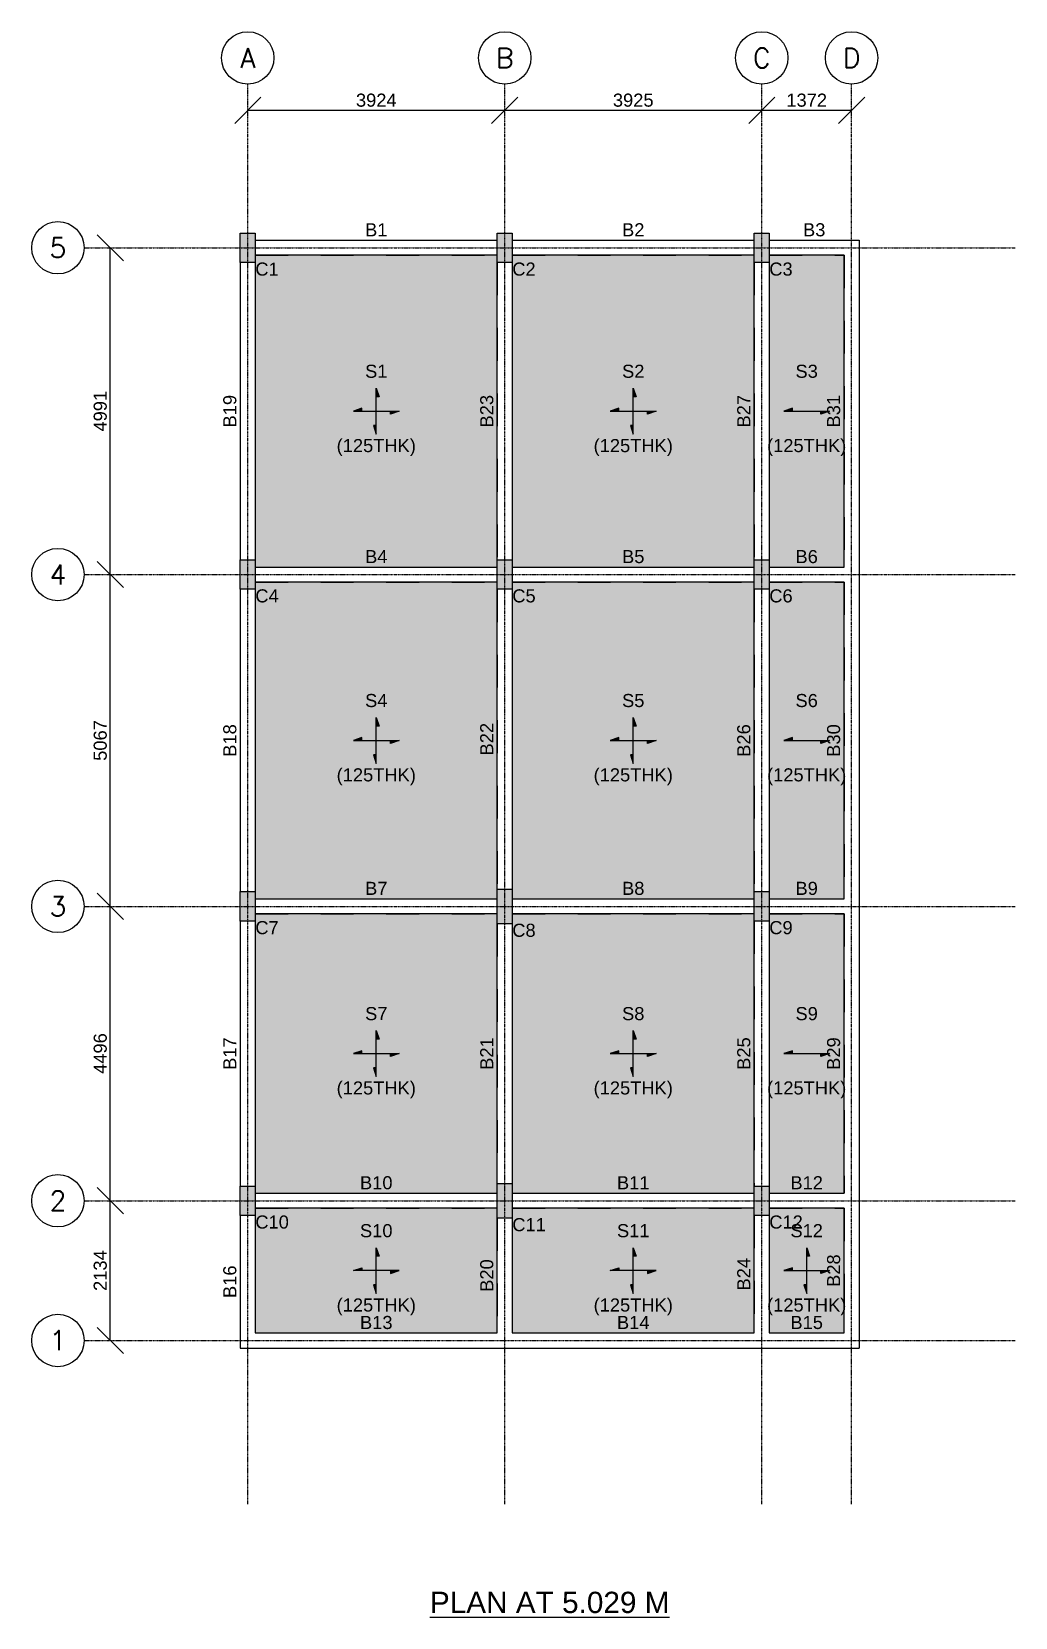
# Model space of a CAD drawing. Header units: inches. Extents: x -816171 to 9366335, y -450961 to 689132.
# Drawn here: x 8751271 to 8766292, y 253553 to 277769 of the extents above; entities that cross this region are included whole.
import ezdxf
from ezdxf.enums import TextEntityAlignment as Align

# ---------------------------------------------------------------- set-up
doc = ezdxf.new("R2010")
doc.units = ezdxf.units.IN
doc.header["$MEASUREMENT"] = 0
doc.linetypes.add('SCCenter', pattern=[1.2, 0.5, -0.3, 0.1, -0.3])
doc.linetypes.add('SCHidden', pattern=[1000, 500, -500])
for name, color, linetype in [('Beam', 3, 'Continuous'), ('Beam Nos', 7, 'Continuous'), ('Column', 2, 'Continuous'), ('Column Nos', 7, 'Continuous'), ('Grid Line', 8, 'Continuous'), ('Label', 4, 'Continuous'), ('Slab', 251, 'Continuous'), ('Slab Nos', 7, 'Continuous')]:
    doc.layers.add(name, color=color, linetype=linetype)
doc.styles.add('SC-BBS1', font='SansSerif')
doc.styles.add('SC-BBS2', font='SansSerif')
doc.styles.get("Standard").update_dxf_attribs({"font": 'txt.shx'})
doc.dimstyles.new('SCGridlineDim', dxfattribs={"dimtxt": 200, "dimasz": 0.18, "dimexe": 75, "dimexo": 75, "dimgap": 50, "dimtad": 1, "dimtoh": 1, "dimdec": 0, "dimzin": 0, "dimdsep": 46, "dimtxsty": 'SC-BBS2', "dimtsz": 200, "dimcen": 0.09, "dimclrd": 8, "dimclre": 8, "dimclrt": 31, "dimadec": 0, "dimazin": 0, "dimtfac": 1, "dimtdec": 0, "dimtix": 1, "dimtofl": 0, "dimtmove": 0, "dimatfit": 3, "dimfxl": 1, "dimtolj": 1, "dimtzin": 0, "dimarcsym": 0})

# ---------------------------------------------------------------- blocks, each defined once
blk = doc.blocks.new('*D3165')
at = {"layer": 'DEFPOINTS', "color": 0, "transparency": 16777216}
for p in [(8752471, 259915), (8752471, 259915), (8752471, 257781)]:
    blk.add_point(p, dxfattribs=at)
at = {"layer": 'Grid Line', "color": 8, "lineweight": -2, "transparency": 16777216}
for p, q in [((8752671, 259715), (8752271, 260115)), ((8752471, 257781), (8752471, 259915)), ((8752671, 257581), (8752271, 257981))]:
    blk.add_line(p, q, dxfattribs=at)
at = {"layer": 'Grid Line', "color": 31, "transparency": 16777216, "insert": (8752318, 258848), "char_height": 200, "attachment_point": 5, "rotation": 90, "style": 'SC-BBS2'}
blk.add_mtext('\\A1;2134', dxfattribs=at)
blk = doc.blocks.new('*D3166')
at = {"layer": 'DEFPOINTS', "color": 0, "transparency": 16777216}
for p in [(8752471, 264411), (8752471, 264411), (8752471, 259915)]:
    blk.add_point(p, dxfattribs=at)
at = {"layer": 'Grid Line', "color": 8, "lineweight": -2, "transparency": 16777216}
for p, q in [((8752671, 264211), (8752271, 264611)), ((8752471, 259915), (8752471, 264411)), ((8752671, 259715), (8752271, 260115))]:
    blk.add_line(p, q, dxfattribs=at)
at = {"layer": 'Grid Line', "color": 31, "transparency": 16777216, "insert": (8752318, 262163), "char_height": 200, "attachment_point": 5, "rotation": 90, "style": 'SC-BBS2'}
blk.add_mtext('\\A1;4496', dxfattribs=at)
blk = doc.blocks.new('*D3167')
at = {"layer": 'DEFPOINTS', "color": 0, "transparency": 16777216}
for p in [(8752471, 269478), (8752471, 269478), (8752471, 264411)]:
    blk.add_point(p, dxfattribs=at)
at = {"layer": 'Grid Line', "color": 8, "lineweight": -2, "transparency": 16777216}
for p, q in [((8752671, 269278), (8752271, 269678)), ((8752471, 264411), (8752471, 269478)), ((8752671, 264211), (8752271, 264611))]:
    blk.add_line(p, q, dxfattribs=at)
at = {"layer": 'Grid Line', "color": 31, "transparency": 16777216, "insert": (8752318, 266944), "char_height": 200, "attachment_point": 5, "rotation": 90, "style": 'SC-BBS2'}
blk.add_mtext('\\A1;5067', dxfattribs=at)
blk = doc.blocks.new('*D3168')
at = {"layer": 'DEFPOINTS', "color": 0, "transparency": 16777216}
for p in [(8752471, 274469), (8752471, 274469), (8752471, 269478)]:
    blk.add_point(p, dxfattribs=at)
at = {"layer": 'Grid Line', "color": 8, "lineweight": -2, "transparency": 16777216}
for p, q in [((8752671, 274269), (8752271, 274669)), ((8752471, 269478), (8752471, 274469)), ((8752671, 269278), (8752271, 269678))]:
    blk.add_line(p, q, dxfattribs=at)
at = {"layer": 'Grid Line', "color": 31, "transparency": 16777216, "insert": (8752318, 271973), "char_height": 200, "attachment_point": 5, "rotation": 90, "style": 'SC-BBS2'}
blk.add_mtext('\\A1;4991', dxfattribs=at)
blk = doc.blocks.new('*D3169')
at = {"layer": 'DEFPOINTS', "color": 0, "transparency": 16777216}
for p in [(8754571, 276569), (8758495, 276569), (8758495, 276569)]:
    blk.add_point(p, dxfattribs=at)
at = {"layer": 'Grid Line', "color": 8, "lineweight": -2, "transparency": 16777216}
for p, q in [((8754371, 276369), (8754771, 276769)), ((8754571, 276569), (8758495, 276569)), ((8758295, 276369), (8758695, 276769))]:
    blk.add_line(p, q, dxfattribs=at)
at = {"layer": 'Grid Line', "color": 31, "transparency": 16777216, "insert": (8756533, 276722), "char_height": 200, "attachment_point": 5, "style": 'SC-BBS2'}
blk.add_mtext('\\A1;3924', dxfattribs=at)
blk = doc.blocks.new('*D3170')
at = {"layer": 'DEFPOINTS', "color": 0, "transparency": 16777216}
for p in [(8758495, 276569), (8762420, 276569), (8762420, 276569)]:
    blk.add_point(p, dxfattribs=at)
at = {"layer": 'Grid Line', "color": 8, "lineweight": -2, "transparency": 16777216}
for p, q in [((8758295, 276369), (8758695, 276769)), ((8758495, 276569), (8762420, 276569)), ((8762220, 276369), (8762620, 276769))]:
    blk.add_line(p, q, dxfattribs=at)
at = {"layer": 'Grid Line', "color": 31, "transparency": 16777216, "insert": (8760457, 276722), "char_height": 200, "attachment_point": 5, "style": 'SC-BBS2'}
blk.add_mtext('\\A1;3925', dxfattribs=at)
blk = doc.blocks.new('*D3171')
at = {"layer": 'DEFPOINTS', "color": 0, "transparency": 16777216}
for p in [(8762420, 276569), (8763792, 276569), (8763792, 276569)]:
    blk.add_point(p, dxfattribs=at)
at = {"layer": 'Grid Line', "color": 8, "lineweight": -2, "transparency": 16777216}
for p, q in [((8762220, 276369), (8762620, 276769)), ((8762420, 276569), (8763792, 276569)), ((8763592, 276369), (8763992, 276769))]:
    blk.add_line(p, q, dxfattribs=at)
at = {"layer": 'Grid Line', "color": 31, "transparency": 16777216, "insert": (8763106, 276722), "char_height": 200, "attachment_point": 5, "style": 'SC-BBS2'}
blk.add_mtext('\\A1;1372', dxfattribs=at)

msp = doc.modelspace()

# ---------------------------------------------------------------- hatches: boundary and pattern name
at = {"layer": 'Column'}
for points in [[(8754685.68986, 274243.65764), (8754455.68986, 274243.65764), (8754455.68986, 274693.65764), (8754685.68986, 274693.65764)], [(8758609.68986, 274243.65764), (8758379.68986, 274243.65764), (8758379.68986, 274693.65764), (8758609.68986, 274693.65764)], [(8762534.68986, 274243.65764), (8762304.68986, 274243.65764), (8762304.68986, 274693.65764), (8762534.68986, 274693.65764)], [(8754685.68986, 269252.65764), (8754455.68986, 269252.65764), (8754455.68986, 269702.65764), (8754685.68986, 269702.65764)], [(8758609.68986, 269252.65764), (8758379.68986, 269252.65764), (8758379.68986, 269702.65764), (8758609.68986, 269702.65764)], [(8762534.68986, 269252.65764), (8762304.68986, 269252.65764), (8762304.68986, 269702.65764), (8762534.68986, 269702.65764)], [(8758609.68986, 264145.65764), (8758379.68986, 264145.65764), (8758379.68986, 264675.65764), (8758609.68986, 264675.65764)], [(8754685.68986, 264185.65764), (8754455.68986, 264185.65764), (8754455.68986, 264635.65764), (8754685.68986, 264635.65764)], [(8762534.68986, 264185.65764), (8762304.68986, 264185.65764), (8762304.68986, 264635.65764), (8762534.68986, 264635.65764)], [(8754685.68986, 259689.65764), (8754455.68986, 259689.65764), (8754455.68986, 260139.65764), (8754685.68986, 260139.65764)], [(8758609.68986, 259649.65764), (8758379.68986, 259649.65764), (8758379.68986, 260179.65764), (8758609.68986, 260179.65764)], [(8762534.68986, 259689.65764), (8762304.68986, 259689.65764), (8762304.68986, 260139.65764), (8762534.68986, 260139.65764)]]:
    msp.add_hatch(color=256, dxfattribs=at).paths.add_polyline_path(points, flags=0)
at = {"layer": 'Slab'}
for points in [[(8758379.68986, 269592.65764), (8758379.68986, 269702.65764), (8758379.68986, 274243.65764), (8758379.68986, 274353.65764), (8754685.68986, 274353.65764), (8754685.68986, 274243.65764), (8754685.68986, 269702.65764), (8754685.68986, 269592.65764)], [(8762304.68986, 269592.65764), (8762304.68986, 269702.65764), (8762304.68986, 274243.65764), (8762304.68986, 274353.65764), (8758609.68986, 274353.65764), (8758609.68986, 274243.65764), (8758609.68986, 269702.65764), (8758609.68986, 269592.65764)], [(8763676.68986, 269592.65764), (8763676.68986, 274353.65764), (8762534.68986, 274353.65764), (8762534.68986, 274243.65764), (8762534.68986, 269702.65764), (8762534.68986, 269592.65764)], [(8758379.68986, 264525.65764), (8758379.68986, 264675.65764), (8758379.68986, 269252.65764), (8758379.68986, 269362.65764), (8754685.68986, 269362.65764), (8754685.68986, 269252.65764), (8754685.68986, 264635.65764), (8754685.68986, 264525.65764)], [(8762304.68986, 264525.65764), (8762304.68986, 264635.65764), (8762304.68986, 269252.65764), (8762304.68986, 269362.65764), (8758609.68986, 269362.65764), (8758609.68986, 269252.65764), (8758609.68986, 264675.65764), (8758609.68986, 264525.65764)], [(8763676.68986, 264525.65764), (8763676.68986, 269362.65764), (8762534.68986, 269362.65764), (8762534.68986, 269252.65764), (8762534.68986, 264635.65764), (8762534.68986, 264525.65764)], [(8758379.68986, 260029.65764), (8758379.68986, 260179.65764), (8758379.68986, 264145.65764), (8758379.68986, 264295.65764), (8754685.68986, 264295.65764), (8754685.68986, 264185.65764), (8754685.68986, 260139.65764), (8754685.68986, 260029.65764)], [(8762304.68986, 260029.65764), (8762304.68986, 260139.65764), (8762304.68986, 264185.65764), (8762304.68986, 264295.65764), (8758609.68986, 264295.65764), (8758609.68986, 264145.65764), (8758609.68986, 260179.65764), (8758609.68986, 260029.65764)], [(8763676.68986, 260029.65764), (8763676.68986, 264295.65764), (8762534.68986, 264295.65764), (8762534.68986, 264185.65764), (8762534.68986, 260139.65764), (8762534.68986, 260029.65764)], [(8758379.68986, 257895.65764), (8758379.68986, 259649.65764), (8758379.68986, 259799.65764), (8754685.68986, 259799.65764), (8754685.68986, 259689.65764), (8754685.68986, 257895.65764)], [(8762304.68986, 257895.65764), (8762304.68986, 259689.65764), (8762304.68986, 259799.65764), (8758609.68986, 259799.65764), (8758609.68986, 259649.65764), (8758609.68986, 257895.65764)], [(8763676.68986, 257895.65764), (8763676.68986, 259799.65764), (8762534.68986, 259799.65764), (8762534.68986, 259689.65764), (8762534.68986, 257895.65764)]]:
    msp.add_hatch(color=256, dxfattribs=at).paths.add_polyline_path(points, flags=0)
at = {"layer": 'Slab Nos'}
for points in [[(8756532.68986, 272323.15764), (8756576.43986, 272191.90764), (8756532.68986, 272191.90764)], [(8760457.18986, 272323.15764), (8760500.93986, 272191.90764), (8760457.18986, 272191.90764)], [(8756313.93986, 271973.15764), (8756313.93986, 272016.90764), (8756182.68986, 271973.15764)], [(8756882.68986, 271973.15764), (8756751.43986, 271929.40764), (8756751.43986, 271973.15764)], [(8760238.43986, 271973.15764), (8760238.43986, 272016.90764), (8760107.18986, 271973.15764)], [(8760807.18986, 271973.15764), (8760675.93986, 271929.40764), (8760675.93986, 271973.15764)], [(8762886.93986, 271973.15764), (8762886.93986, 272016.90764), (8762755.68986, 271973.15764)], [(8763455.68986, 271973.15764), (8763324.43986, 271929.40764), (8763324.43986, 271973.15764)], [(8756532.68986, 271754.40764), (8756488.93986, 271754.40764), (8756532.68986, 271623.15764)], [(8760457.18986, 271754.40764), (8760413.43986, 271754.40764), (8760457.18986, 271623.15764)], [(8756532.68986, 267294.15764), (8756576.43986, 267162.90764), (8756532.68986, 267162.90764)], [(8760457.18986, 267294.15764), (8760500.93986, 267162.90764), (8760457.18986, 267162.90764)], [(8756313.93986, 266944.15764), (8756313.93986, 266987.90764), (8756182.68986, 266944.15764)], [(8756882.68986, 266944.15764), (8756751.43986, 266900.40764), (8756751.43986, 266944.15764)], [(8760238.43986, 266944.15764), (8760238.43986, 266987.90764), (8760107.18986, 266944.15764)], [(8760807.18986, 266944.15764), (8760675.93986, 266900.40764), (8760675.93986, 266944.15764)], [(8762886.93986, 266944.15764), (8762886.93986, 266987.90764), (8762755.68986, 266944.15764)], [(8763455.68986, 266944.15764), (8763324.43986, 266900.40764), (8763324.43986, 266944.15764)], [(8756532.68986, 266725.40764), (8756488.93986, 266725.40764), (8756532.68986, 266594.15764)], [(8760457.18986, 266725.40764), (8760413.43986, 266725.40764), (8760457.18986, 266594.15764)], [(8756532.68986, 262512.65764), (8756576.43986, 262381.40764), (8756532.68986, 262381.40764)], [(8760457.18986, 262512.65764), (8760500.93986, 262381.40764), (8760457.18986, 262381.40764)], [(8756313.93986, 262162.65764), (8756313.93986, 262206.40764), (8756182.68986, 262162.65764)], [(8756882.68986, 262162.65764), (8756751.43986, 262118.90764), (8756751.43986, 262162.65764)], [(8760238.43986, 262162.65764), (8760238.43986, 262206.40764), (8760107.18986, 262162.65764)], [(8760807.18986, 262162.65764), (8760675.93986, 262118.90764), (8760675.93986, 262162.65764)], [(8762886.93986, 262162.65764), (8762886.93986, 262206.40764), (8762755.68986, 262162.65764)], [(8763455.68986, 262162.65764), (8763324.43986, 262118.90764), (8763324.43986, 262162.65764)], [(8756532.68986, 261943.90764), (8756488.93986, 261943.90764), (8756532.68986, 261812.65764)], [(8760457.18986, 261943.90764), (8760413.43986, 261943.90764), (8760457.18986, 261812.65764)], [(8756532.70054, 259197.65764), (8756576.44654, 259066.40631), (8756532.69654, 259066.40764)], [(8760457.20054, 259197.65764), (8760500.94654, 259066.40631), (8760457.19654, 259066.40764)], [(8763105.68986, 259197.65764), (8763149.43986, 259066.40764), (8763105.68986, 259066.40764)], [(8756182.68986, 258847.66833), (8756313.9412, 258891.41432), (8756313.93986, 258847.66432)], [(8760107.18986, 258847.66833), (8760238.4412, 258891.41432), (8760238.43986, 258847.66432)], [(8762886.93986, 258847.65764), (8762886.93986, 258891.40764), (8762755.68986, 258847.65764)], [(8756532.68318, 258628.90764), (8756488.93319, 258628.90898), (8756532.67918, 258497.65764)], [(8756751.43986, 258847.65097), (8756751.43853, 258803.90097), (8756882.68986, 258847.64696)], [(8760457.18318, 258628.90764), (8760413.43319, 258628.90898), (8760457.17918, 258497.65764)], [(8760675.93986, 258847.65097), (8760675.93853, 258803.90097), (8760807.18986, 258847.64696)], [(8763105.68986, 258628.90764), (8763061.93986, 258628.90764), (8763105.68986, 258497.65764)], [(8763455.68986, 258847.65764), (8763324.43986, 258803.90764), (8763324.43986, 258847.65764)]]:
    msp.add_hatch(color=256, dxfattribs=at).paths.add_polyline_path(points, flags=0)

# ---------------------------------------------------------------- linework, layer by layer
at = {"layer": 'Beam'}
for p, q in [((8754685.68986, 274583.65764), (8758379.68986, 274583.65764)), ((8758609.68986, 274583.65764), (8762304.68986, 274583.65764)), ((8762534.68986, 274583.65764), (8763906.68986, 274583.65764)), ((8763906.68986, 274583.65764), (8763906.68986, 269362.65764)), ((8754455.68986, 274243.65764), (8754455.68986, 269702.65764)), ((8763906.68986, 269477.65764), (8763906.68986, 264295.65764)), ((8754455.68986, 269252.65764), (8754455.68986, 264635.65764)), ((8763906.68986, 264410.65764), (8763906.68986, 259799.65764)), ((8754455.68986, 264185.65764), (8754455.68986, 260139.65764)), ((8763906.68986, 259914.65764), (8763906.68986, 257665.65764)), ((8754455.68986, 259689.65764), (8754455.68986, 257665.65764)), ((8754455.68986, 257665.65764), (8758609.68986, 257665.65764)), ((8758552.18986, 257665.65764), (8762534.68986, 257665.65764)), ((8762477.18986, 257665.65764), (8763906.68986, 257665.65764))]:
    msp.add_line(p, q, dxfattribs=at)
at = {"layer": 'Beam', "linetype": 'SCHidden'}
for p, q in [((8754685.68986, 274353.65764), (8758379.68986, 274353.65764)), ((8754685.68986, 274243.65764), (8754685.68986, 269702.65764)), ((8758379.68986, 274243.65764), (8758379.68986, 269702.65764)), ((8758609.68986, 274353.65764), (8762304.68986, 274353.65764)), ((8758609.68986, 274243.65764), (8758609.68986, 269702.65764)), ((8762304.68986, 274243.65764), (8762304.68986, 269702.65764)), ((8762534.68986, 274353.65764), (8763676.68986, 274353.65764)), ((8762534.68986, 274243.65764), (8762534.68986, 269702.65764)), ((8763676.68986, 274353.65764), (8763676.68986, 269592.65764)), ((8754685.68986, 269592.65764), (8758379.68986, 269592.65764)), ((8758609.68986, 269592.65764), (8762304.68986, 269592.65764)), ((8762534.68986, 269592.65764), (8763676.68986, 269592.65764)), ((8754685.68986, 269362.65764), (8758379.68986, 269362.65764)), ((8758609.68986, 269362.65764), (8762304.68986, 269362.65764)), ((8762534.68986, 269362.65764), (8763676.68986, 269362.65764)), ((8763676.68986, 269362.65764), (8763676.68986, 264525.65764)), ((8754685.68986, 269252.65764), (8754685.68986, 264635.65764)), ((8758379.68986, 269252.65764), (8758379.68986, 264675.65764)), ((8758609.68986, 269252.65764), (8758609.68986, 264675.65764)), ((8762304.68986, 269252.65764), (8762304.68986, 264635.65764)), ((8762534.68986, 269252.65764), (8762534.68986, 264635.65764)), ((8754685.68986, 264525.65764), (8758379.68986, 264525.65764)), ((8758609.68986, 264525.65764), (8762304.68986, 264525.65764)), ((8762534.68986, 264525.65764), (8763676.68986, 264525.65764)), ((8754685.68986, 264295.65764), (8758379.68986, 264295.65764)), ((8758609.68986, 264295.65764), (8762304.68986, 264295.65764)), ((8762534.68986, 264295.65764), (8763676.68986, 264295.65764)), ((8763676.68986, 264295.65764), (8763676.68986, 260029.65764)), ((8754685.68986, 264185.65764), (8754685.68986, 260139.65764)), ((8758379.68986, 264145.65764), (8758379.68986, 260179.65764)), ((8758609.68986, 264145.65764), (8758609.68986, 260179.65764)), ((8762304.68986, 264185.65764), (8762304.68986, 260139.65764)), ((8762534.68986, 264185.65764), (8762534.68986, 260139.65764)), ((8754685.68986, 260029.65764), (8758379.68986, 260029.65764)), ((8758609.68986, 260029.65764), (8762304.68986, 260029.65764)), ((8762534.68986, 260029.65764), (8763676.68986, 260029.65764)), ((8754685.68986, 259799.65764), (8758379.68986, 259799.65764)), ((8754685.68986, 259689.65764), (8754685.68986, 257895.65764)), ((8758379.68986, 259649.65764), (8758379.68986, 257895.65764)), ((8758609.68986, 259799.65764), (8762304.68986, 259799.65764)), ((8758609.68986, 259649.65764), (8758609.68986, 257895.65764)), ((8762304.68986, 259689.65764), (8762304.68986, 257895.65764)), ((8762534.68986, 259799.65764), (8763676.68986, 259799.65764)), ((8762534.68986, 259689.65764), (8762534.68986, 257895.65764)), ((8763676.68986, 259799.65764), (8763676.68986, 257895.65764)), ((8754685.68986, 257895.65764), (8758379.68986, 257895.65764)), ((8758609.68986, 257895.65764), (8762304.68986, 257895.65764)), ((8762534.68986, 257895.65764), (8763676.68986, 257895.65764))]:
    msp.add_line(p, q, dxfattribs=at)
at = {"layer": 'Column'}
for points in [[(8754685.68986, 274243.65764), (8754455.68986, 274243.65764), (8754455.68986, 274693.65764), (8754685.68986, 274693.65764)], [(8758609.68986, 274243.65764), (8758379.68986, 274243.65764), (8758379.68986, 274693.65764), (8758609.68986, 274693.65764)], [(8762534.68986, 274243.65764), (8762304.68986, 274243.65764), (8762304.68986, 274693.65764), (8762534.68986, 274693.65764)], [(8754685.68986, 269252.65764), (8754455.68986, 269252.65764), (8754455.68986, 269702.65764), (8754685.68986, 269702.65764)], [(8758609.68986, 269252.65764), (8758379.68986, 269252.65764), (8758379.68986, 269702.65764), (8758609.68986, 269702.65764)], [(8762534.68986, 269252.65764), (8762304.68986, 269252.65764), (8762304.68986, 269702.65764), (8762534.68986, 269702.65764)], [(8758609.68986, 264145.65764), (8758379.68986, 264145.65764), (8758379.68986, 264675.65764), (8758609.68986, 264675.65764)], [(8754685.68986, 264185.65764), (8754455.68986, 264185.65764), (8754455.68986, 264635.65764), (8754685.68986, 264635.65764)], [(8762534.68986, 264185.65764), (8762304.68986, 264185.65764), (8762304.68986, 264635.65764), (8762534.68986, 264635.65764)], [(8754685.68986, 259689.65764), (8754455.68986, 259689.65764), (8754455.68986, 260139.65764), (8754685.68986, 260139.65764)], [(8758609.68986, 259649.65764), (8758379.68986, 259649.65764), (8758379.68986, 260179.65764), (8758609.68986, 260179.65764)], [(8762534.68986, 259689.65764), (8762304.68986, 259689.65764), (8762304.68986, 260139.65764), (8762534.68986, 260139.65764)]]:
    msp.add_lwpolyline(points, close=True, dxfattribs=at)
at = {"layer": 'Grid Line', "linetype": 'SCCenter'}
for p, q in [((8754570.68986, 255280.65764), (8754570.68986, 276968.65764)), ((8758494.68986, 255280.65764), (8758494.68986, 276968.65764)), ((8762419.68986, 255280.65764), (8762419.68986, 276968.65764)), ((8763791.68986, 255280.65764), (8763791.68986, 276968.65764)), ((8752070.68986, 274468.65764), (8766291.68986, 274468.65764)), ((8752070.68986, 269477.65764), (8766291.68986, 269477.65764)), ((8752070.68986, 264410.65764), (8766291.68986, 264410.65764)), ((8752070.68986, 259914.65764), (8766291.68986, 259914.65764)), ((8752070.68986, 257780.65764), (8766291.68986, 257780.65764))]:
    msp.add_line(p, q, dxfattribs=at)
at = {"layer": 'Grid Line'}
for centre in [(8754570.68986, 277368.65764), (8758494.68986, 277368.65764), (8762419.68986, 277368.65764), (8763791.68986, 277368.65764), (8751670.68986, 274468.65764), (8751670.68986, 269477.65764), (8751670.68986, 264410.65764), (8751670.68986, 259914.65764), (8751670.68986, 257780.65764)]:
    msp.add_circle(centre, 400, dxfattribs=at)
at = {"layer": 'Slab'}
for points in [[(8758379.68986, 269592.65764), (8758379.68986, 269702.65764), (8758379.68986, 274243.65764), (8758379.68986, 274353.65764), (8754685.68986, 274353.65764), (8754685.68986, 274243.65764), (8754685.68986, 269702.65764), (8754685.68986, 269592.65764)], [(8762304.68986, 269592.65764), (8762304.68986, 269702.65764), (8762304.68986, 274243.65764), (8762304.68986, 274353.65764), (8758609.68986, 274353.65764), (8758609.68986, 274243.65764), (8758609.68986, 269702.65764), (8758609.68986, 269592.65764)], [(8763676.68986, 269592.65764), (8763676.68986, 274353.65764), (8762534.68986, 274353.65764), (8762534.68986, 274243.65764), (8762534.68986, 269702.65764), (8762534.68986, 269592.65764)], [(8758379.68986, 264525.65764), (8758379.68986, 264675.65764), (8758379.68986, 269252.65764), (8758379.68986, 269362.65764), (8754685.68986, 269362.65764), (8754685.68986, 269252.65764), (8754685.68986, 264635.65764), (8754685.68986, 264525.65764)], [(8762304.68986, 264525.65764), (8762304.68986, 264635.65764), (8762304.68986, 269252.65764), (8762304.68986, 269362.65764), (8758609.68986, 269362.65764), (8758609.68986, 269252.65764), (8758609.68986, 264675.65764), (8758609.68986, 264525.65764)], [(8763676.68986, 264525.65764), (8763676.68986, 269362.65764), (8762534.68986, 269362.65764), (8762534.68986, 269252.65764), (8762534.68986, 264635.65764), (8762534.68986, 264525.65764)], [(8758379.68986, 260029.65764), (8758379.68986, 260179.65764), (8758379.68986, 264145.65764), (8758379.68986, 264295.65764), (8754685.68986, 264295.65764), (8754685.68986, 264185.65764), (8754685.68986, 260139.65764), (8754685.68986, 260029.65764)], [(8762304.68986, 260029.65764), (8762304.68986, 260139.65764), (8762304.68986, 264185.65764), (8762304.68986, 264295.65764), (8758609.68986, 264295.65764), (8758609.68986, 264145.65764), (8758609.68986, 260179.65764), (8758609.68986, 260029.65764)], [(8763676.68986, 260029.65764), (8763676.68986, 264295.65764), (8762534.68986, 264295.65764), (8762534.68986, 264185.65764), (8762534.68986, 260139.65764), (8762534.68986, 260029.65764)], [(8758379.68986, 257895.65764), (8758379.68986, 259649.65764), (8758379.68986, 259799.65764), (8754685.68986, 259799.65764), (8754685.68986, 259689.65764), (8754685.68986, 257895.65764)], [(8762304.68986, 257895.65764), (8762304.68986, 259689.65764), (8762304.68986, 259799.65764), (8758609.68986, 259799.65764), (8758609.68986, 259649.65764), (8758609.68986, 257895.65764)], [(8763676.68986, 257895.65764), (8763676.68986, 259799.65764), (8762534.68986, 259799.65764), (8762534.68986, 259689.65764), (8762534.68986, 257895.65764)]]:
    msp.add_lwpolyline(points, close=True, dxfattribs=at)
at = {"layer": 'Slab Nos'}
for points in [[(8756532.68986, 271754.40764), (8756488.93986, 271754.40764), (8756532.68986, 271623.15764), (8756532.68986, 272323.15764), (8756576.43986, 272191.90764), (8756532.68986, 272191.90764)], [(8760457.18986, 271754.40764), (8760413.43986, 271754.40764), (8760457.18986, 271623.15764), (8760457.18986, 272323.15764), (8760500.93986, 272191.90764), (8760457.18986, 272191.90764)], [(8756313.93986, 271973.15764), (8756313.93986, 272016.90764), (8756182.68986, 271973.15764), (8756882.68986, 271973.15764), (8756751.43986, 271929.40764), (8756751.43986, 271973.15764)], [(8760238.43986, 271973.15764), (8760238.43986, 272016.90764), (8760107.18986, 271973.15764), (8760807.18986, 271973.15764), (8760675.93986, 271929.40764), (8760675.93986, 271973.15764)], [(8762886.93986, 271973.15764), (8762886.93986, 272016.90764), (8762755.68986, 271973.15764), (8763455.68986, 271973.15764), (8763324.43986, 271929.40764), (8763324.43986, 271973.15764)], [(8756532.68986, 266725.40764), (8756488.93986, 266725.40764), (8756532.68986, 266594.15764), (8756532.68986, 267294.15764), (8756576.43986, 267162.90764), (8756532.68986, 267162.90764)], [(8760457.18986, 266725.40764), (8760413.43986, 266725.40764), (8760457.18986, 266594.15764), (8760457.18986, 267294.15764), (8760500.93986, 267162.90764), (8760457.18986, 267162.90764)], [(8756313.93986, 266944.15764), (8756313.93986, 266987.90764), (8756182.68986, 266944.15764), (8756882.68986, 266944.15764), (8756751.43986, 266900.40764), (8756751.43986, 266944.15764)], [(8760238.43986, 266944.15764), (8760238.43986, 266987.90764), (8760107.18986, 266944.15764), (8760807.18986, 266944.15764), (8760675.93986, 266900.40764), (8760675.93986, 266944.15764)], [(8762886.93986, 266944.15764), (8762886.93986, 266987.90764), (8762755.68986, 266944.15764), (8763455.68986, 266944.15764), (8763324.43986, 266900.40764), (8763324.43986, 266944.15764)], [(8756532.68986, 261943.90764), (8756488.93986, 261943.90764), (8756532.68986, 261812.65764), (8756532.68986, 262512.65764), (8756576.43986, 262381.40764), (8756532.68986, 262381.40764)], [(8760457.18986, 261943.90764), (8760413.43986, 261943.90764), (8760457.18986, 261812.65764), (8760457.18986, 262512.65764), (8760500.93986, 262381.40764), (8760457.18986, 262381.40764)], [(8756313.93986, 262162.65764), (8756313.93986, 262206.40764), (8756182.68986, 262162.65764), (8756882.68986, 262162.65764), (8756751.43986, 262118.90764), (8756751.43986, 262162.65764)], [(8760238.43986, 262162.65764), (8760238.43986, 262206.40764), (8760107.18986, 262162.65764), (8760807.18986, 262162.65764), (8760675.93986, 262118.90764), (8760675.93986, 262162.65764)], [(8762886.93986, 262162.65764), (8762886.93986, 262206.40764), (8762755.68986, 262162.65764), (8763455.68986, 262162.65764), (8763324.43986, 262118.90764), (8763324.43986, 262162.65764)], [(8756532.68318, 258628.90764), (8756488.93319, 258628.90898), (8756532.67918, 258497.65764), (8756532.70054, 259197.65764), (8756576.44654, 259066.40631), (8756532.69654, 259066.40764)], [(8760457.18318, 258628.90764), (8760413.43319, 258628.90898), (8760457.17918, 258497.65764), (8760457.20054, 259197.65764), (8760500.94654, 259066.40631), (8760457.19654, 259066.40764)], [(8763105.68986, 258628.90764), (8763061.93986, 258628.90764), (8763105.68986, 258497.65764), (8763105.68986, 259197.65764), (8763149.43986, 259066.40764), (8763105.68986, 259066.40764)], [(8756751.43986, 258847.65097), (8756751.43853, 258803.90097), (8756882.68986, 258847.64696), (8756182.68986, 258847.66833), (8756313.9412, 258891.41432), (8756313.93986, 258847.66432)], [(8760675.93986, 258847.65097), (8760675.93853, 258803.90097), (8760807.18986, 258847.64696), (8760107.18986, 258847.66833), (8760238.4412, 258891.41432), (8760238.43986, 258847.66432)], [(8762886.93986, 258847.65764), (8762886.93986, 258891.40764), (8762755.68986, 258847.65764), (8763455.68986, 258847.65764), (8763324.43986, 258803.90764), (8763324.43986, 258847.65764)]]:
    msp.add_lwpolyline(points, dxfattribs=at)

# ---------------------------------------------------------------- texts
at = {"layer": 'Beam Nos', "style": 'SC-BBS1'}
for s, p in [('B2', (8760457.18986, 274583.65764)), ('B3', (8763220.68986, 274583.65764)), ('B1', (8756532.68986, 274583.65764)), ('B4', (8756532.68986, 269592.65764)), ('B5', (8760457.18986, 269592.65764)), ('B6', (8763105.68986, 269592.65764)), ('B7', (8756532.68986, 264525.65764)), ('B8', (8760457.18986, 264525.65764)), ('B9', (8763105.68986, 264525.65764)), ('B10', (8756532.68986, 260029.65764)), ('B11', (8760457.18986, 260029.65764)), ('B12', (8763105.68986, 260029.65764)), ('B13', (8756532.68986, 257895.65764)), ('B14', (8760457.18986, 257895.65764)), ('B15', (8763105.68986, 257895.65764))]:
    msp.add_text(s, height=200, dxfattribs=at).set_placement(p, align=Align.BOTTOM_CENTER)
for s, p in [('B19', (8754455.68986, 271973.15764)), ('B23', (8758379.68986, 271973.15764)), ('B27', (8762304.68986, 271973.15764)), ('B31', (8763676.68986, 271973.15764)), ('B18', (8754455.68986, 266944.15764)), ('B22', (8758379.68986, 266964.15764)), ('B26', (8762304.68986, 266944.15764)), ('B30', (8763676.68986, 266944.15764)), ('B17', (8754455.68986, 262162.65764)), ('B21', (8758379.68986, 262162.65764)), ('B25', (8762304.68986, 262162.65764)), ('B29', (8763676.68986, 262162.65764)), ('B16', (8754455.68986, 258677.65764)), ('B20', (8758379.68986, 258772.65764)), ('B24', (8762304.68986, 258792.65764)), ('B28', (8763676.68986, 258847.65764))]:
    msp.add_text(s, height=200, rotation=90, dxfattribs=at).set_placement(p, align=Align.BOTTOM_CENTER)
at = {"layer": 'Column Nos', "style": 'SC-BBS2'}
for s, p in [('C1', (8754685.68986, 274243.65764)), ('C2', (8758609.68986, 274243.65764)), ('C3', (8762534.68986, 274243.65764)), ('C4', (8754685.68986, 269252.65764)), ('C5', (8758609.68986, 269252.65764)), ('C6', (8762534.68986, 269252.65764)), ('C7', (8754685.68986, 264185.65764)), ('C8', (8758609.68986, 264145.65764)), ('C9', (8762534.68986, 264185.65764)), ('C10', (8754685.68986, 259689.65764)), ('C11', (8758609.68986, 259649.65764)), ('C12', (8762534.68986, 259689.65764))]:
    msp.add_text(s, height=200, dxfattribs=at).set_placement(p, align=Align.TOP_LEFT)
at = {"layer": 'Grid Line'}
for s, p in [('A', (8754570.68986, 277368.65764)), ('B', (8758494.68986, 277368.65764)), ('C', (8762419.68986, 277368.65764)), ('D', (8763791.68986, 277368.65764)), ('5', (8751670.68986, 274468.65764)), ('4', (8751670.68986, 269477.65764)), ('3', (8751670.68986, 264410.65764)), ('2', (8751670.68986, 259914.65764)), ('1', (8751670.68986, 257780.65764))]:
    msp.add_text(s, height=300, dxfattribs=at).set_placement(p, align=Align.MIDDLE)
at = {"layer": 'Label', "style": 'SC-BBS1'}
msp.add_text('%%uPLAN AT 5.029 M', height=325, dxfattribs=at).set_placement((8759181.18986, 253780.65764), align=Align.MIDDLE_CENTER)
at = {"layer": 'Slab Nos', "style": 'SC-BBS2'}
for s, p in [('S1', (8756532.68986, 272423.15764)), ('S2', (8760457.18986, 272423.15764)), ('S3', (8763105.68986, 272423.15764)), ('S4', (8756532.68986, 267394.15764)), ('S5', (8760457.18986, 267394.15764)), ('S6', (8763105.68986, 267394.15764)), ('S7', (8756532.68986, 262612.65764)), ('S8', (8760457.18986, 262612.65764)), ('S9', (8763105.68986, 262612.65764)), ('S10', (8756532.68986, 259297.65764)), ('S11', (8760457.18986, 259297.65764)), ('S12', (8763105.68986, 259297.65764))]:
    msp.add_text(s, height=200, dxfattribs=at).set_placement(p, align=Align.BOTTOM_CENTER)
for p in [(8756532.68986, 271423.15764), (8760457.18986, 271423.15764), (8763105.68986, 271423.15764), (8756532.68986, 266394.15764), (8760457.18986, 266394.15764), (8763105.68986, 266394.15764), (8756532.68986, 261612.65764), (8760457.18986, 261612.65764), (8763105.68986, 261612.65764), (8756532.68986, 258297.65764), (8760457.18986, 258297.65764), (8763105.68986, 258297.65764)]:
    msp.add_text('(125THK)', height=200, dxfattribs=at).set_placement(p, align=Align.MIDDLE)

# ---------------------------------------------------------------- dimensions: what is measured, and where the dimension line sits
at = {"layer": 'Grid Line'}
for p1, p2, text, picture, middle in [((8754570.68986, 276568.65764), (8758494.68986, 276568.65764), '3924', '*D3169', (8756532.68986, 276721.81265)), ((8758494.68986, 276568.65764), (8762419.68986, 276568.65764), '3925', '*D3170', (8760457.18986, 276721.81265)), ((8762419.68986, 276568.65764), (8763791.68986, 276568.65764), '1372', '*D3171', (8763105.68986, 276721.81265)), ((8752470.68986, 269477.65764), (8752470.68986, 274468.65764), '4991', '*D3168', (8752317.67203, 271973.15764)), ((8752470.68986, 264410.65764), (8752470.68986, 269477.65764), '5067', '*D3167', (8752317.53485, 266944.15764)), ((8752470.68986, 259914.65764), (8752470.68986, 264410.65764), '4496', '*D3166', (8752317.53485, 262162.65764)), ((8752470.68986, 257780.65764), (8752470.68986, 259914.65764), '2134', '*D3165', (8752317.53485, 258847.65764))]:
    dim = msp.add_aligned_dim(p1=p1, p2=p2, distance=0, text=text, dimstyle='SCGridlineDim', dxfattribs=at)
    dim.commit()
    dim.dimension.update_dxf_attribs({"geometry": picture, "text_midpoint": middle})

doc.saveas('drawing.dxf')
